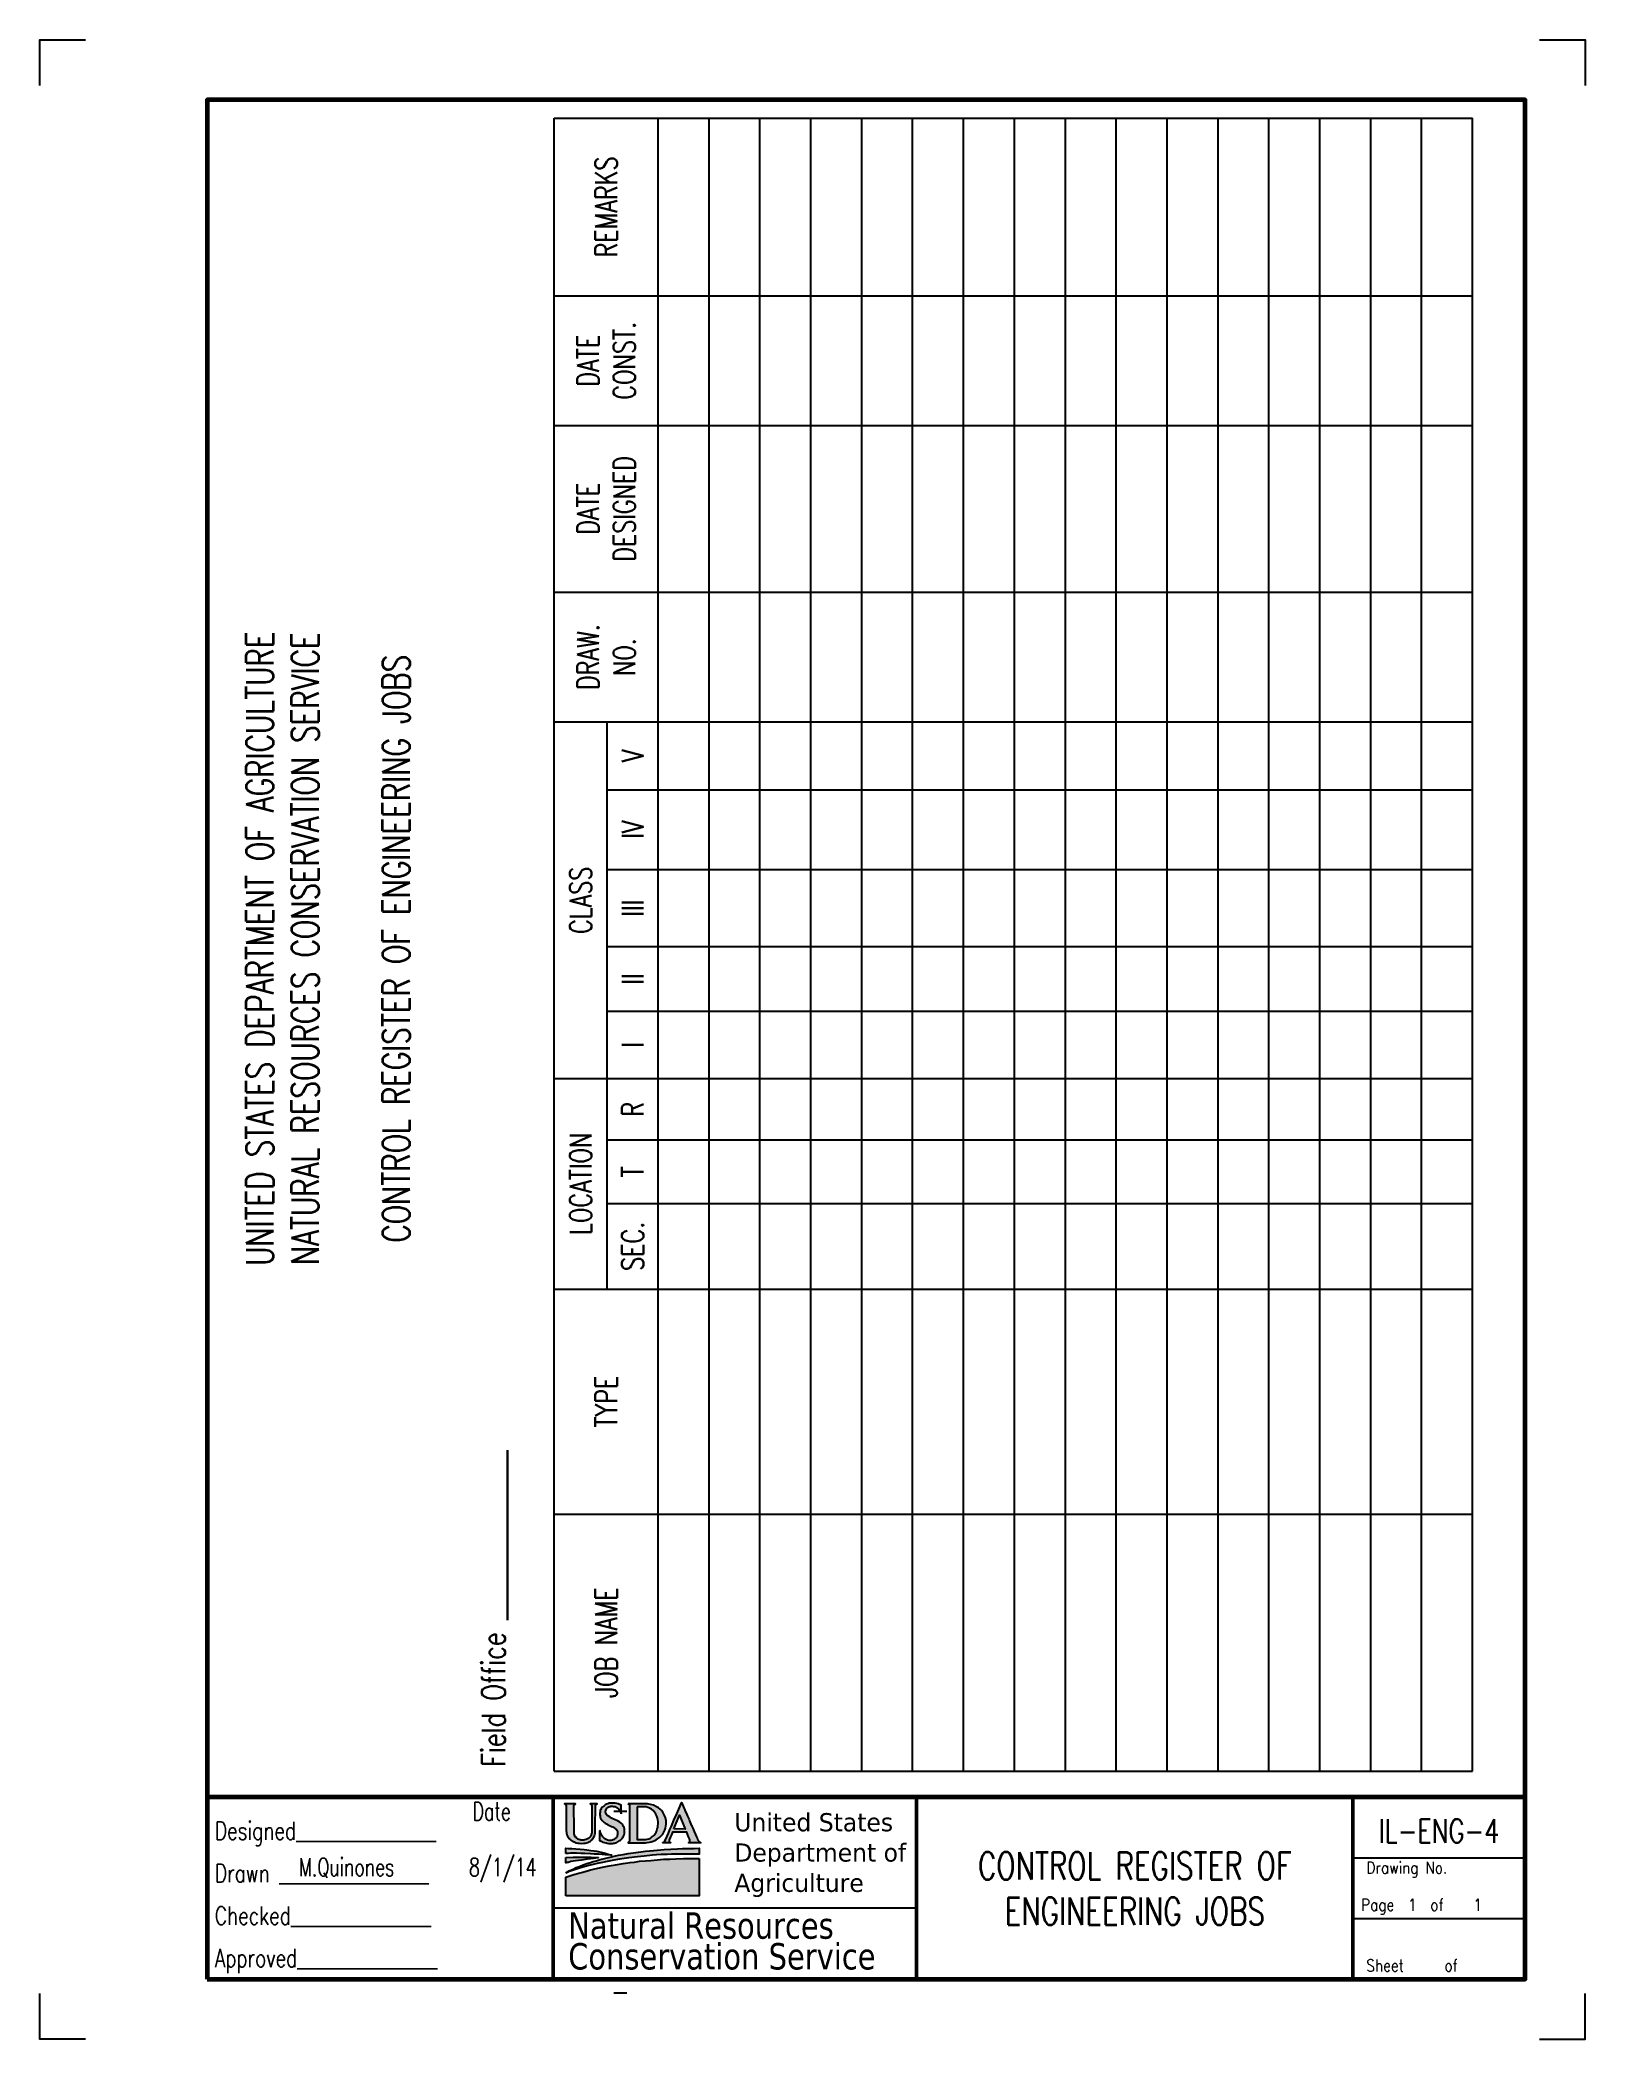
# Model space of a CAD drawing. Extents: x 0 to 8.5, y 0 to 11.
import ezdxf
from ezdxf.enums import TextEntityAlignment as Align

# ---------------------------------------------------------------- set-up
doc = ezdxf.new("R2010")
doc.units = 0
doc.header["$MEASUREMENT"] = 0
doc.layers.get('0').update_dxf_attribs({"linetype": 'CONTINUOUS', "plot": 0})
for name, color, linetype in [('BORDER', 7, 'CONTINUOUS'), ('L1table', 7, 'CONTINUOUS'), ('L5text', 7, 'CONTINUOUS')]:
    doc.layers.add(name, color=color, linetype=linetype)
doc.styles.add('simplex.shx', font='simplex.shx', dxfattribs={"width": 0.75, "height": 0.12})
doc.styles.get("Standard").update_dxf_attribs({"font": 'txt.shx', "width": 0.75, "height": 0.12})

# ---------------------------------------------------------------- blocks, each defined once
blk = doc.blocks.new('*T1')
at = {"layer": 'L1table', "color": 0, "linetype": 'ByBlock', "lineweight": -2}
for p, q in [((0, 0), (0, 9.096)), ((0, 9.096), (5.053, 9.096)), ((0.573, 0), (0.573, 9.096)), ((0.853, 0), (0.853, 9.096)), ((1.133, 0), (1.133, 9.096)), ((1.413, 0), (1.413, 9.096)), ((1.693, 0), (1.693, 9.096)), ((1.973, 0), (1.973, 9.096)), ((2.253, 0), (2.253, 9.096)), ((2.533, 0), (2.533, 9.096)), ((2.813, 0), (2.813, 9.096)), ((3.093, 0), (3.093, 9.096)), ((3.373, 0), (3.373, 9.096)), ((3.653, 0), (3.653, 9.096)), ((3.933, 0), (3.933, 9.096)), ((4.213, 0), (4.213, 9.096)), ((4.493, 0), (4.493, 9.096)), ((4.773, 0), (4.773, 9.096)), ((5.053, 0), (5.053, 9.096)), ((0, 8.119), (5.053, 8.119)), ((0, 7.404), (5.053, 7.404)), ((0, 6.487), (5.053, 6.487)), ((0, 5.774), (5.053, 5.774)), ((0.293, 2.653), (0.293, 5.774)), ((0.293, 5.4), (5.053, 5.4)), ((0.293, 4.961), (5.053, 4.961)), ((0.293, 4.537), (5.053, 4.537)), ((0.293, 4.181), (5.053, 4.181)), ((0, 3.811), (5.053, 3.811)), ((0.293, 3.474), (5.053, 3.474)), ((0.293, 3.123), (5.053, 3.123)), ((0, 2.653), (5.053, 2.653)), ((0, 1.414), (5.053, 1.414)), ((0, 0), (5.053, 0))]:
    blk.add_line(p, q, dxfattribs=at)
at = {"layer": 'L1table', "color": 0, "linetype": 'Continuous', "lineweight": 40, "char_height": 0.12, "attachment_point": 5, "rotation": 90, "style": 'simplex.shx'}
for s, insert, width in [('REMARKS', (0.287, 8.607), 0.8576), ('DATE CONST.', (0.287, 7.761), 0.59449), ('DATE DESIGNED', (0.287, 6.946), 0.79708), ('DRAW. NO.', (0.287, 6.13), 0.5936), ('V', (0.433, 5.587), 0.25315), ('lV', (0.433, 5.181), 0.31949), ('CLASS', (0.147, 4.792), 1.84294), ('lll', (0.433, 4.749), 0.30399), ('ll', (0.433, 4.359), 0.23547), ('l', (0.433, 3.996), 0.25084), ('R', (0.433, 3.642), 0.21695), ('LOCATION', (0.147, 3.232), 1.03769), ('T', (0.433, 3.298), 0.23099), ('SEC.', (0.433, 2.888), 0.34974), ('TYPE', (0.287, 2.033), 1.11898), ('JOB NAME', (0.287, 0.707), 1.2939)]:
    blk.add_mtext(s, dxfattribs=dict(at, insert=insert, width=width))

msp = doc.modelspace()

# ---------------------------------------------------------------- hatches: boundary and pattern name
at = {"layer": 'BORDER'}
h = msp.add_hatch(color=162, dxfattribs=at)
h.dxf.hatch_style = 1
h.paths.add_polyline_path([(2.937, 1.285), (2.939, 1.288), (2.942, 1.291), (2.947, 1.294), (2.947, 1.295), (2.946, 1.295), (2.945, 1.295), (2.887, 1.295), (2.886, 1.295), (2.887, 1.294), (2.89, 1.292), (2.892, 1.29), (2.894, 1.287), (2.895, 1.285), (2.895, 1.283), (2.895, 1.261), (2.895, 1.145), (2.896, 1.138), (2.897, 1.133), (2.899, 1.124), (2.903, 1.116), (2.906, 1.11), (2.91, 1.103), (2.916, 1.098), (2.921, 1.094), (2.928, 1.089), (2.935, 1.086), (2.942, 1.083), (2.95, 1.08), (2.959, 1.078), (2.969, 1.077), (2.981, 1.076), (2.992, 1.077), (3.002, 1.078), (3.009, 1.08), (3.016, 1.082), (3.022, 1.085), (3.028, 1.089), (3.033, 1.093), (3.039, 1.098), (3.042, 1.103), (3.046, 1.109), (3.05, 1.118), (3.053, 1.126), (3.054, 1.131), (3.055, 1.136), (3.055, 1.17), (3.056, 1.279), (3.056, 1.286), (3.058, 1.289), (3.06, 1.291), (3.062, 1.293), (3.065, 1.294), (3.065, 1.295), (3.064, 1.295), (3.027, 1.295), (3.027, 1.294), (3.028, 1.294), (3.03, 1.292), (3.033, 1.29), (3.035, 1.286), (3.036, 1.283), (3.036, 1.281), (3.036, 1.139), (3.036, 1.135), (3.034, 1.131), (3.033, 1.126), (3.032, 1.122), (3.03, 1.118), (3.027, 1.114), (3.025, 1.11), (3.021, 1.107), (3.018, 1.104), (3.013, 1.101), (3.008, 1.099), (3.004, 1.097), (2.998, 1.096), (2.992, 1.095), (2.986, 1.095), (2.982, 1.095), (2.976, 1.095), (2.971, 1.096), (2.965, 1.097), (2.959, 1.1), (2.955, 1.103), (2.952, 1.106), (2.948, 1.11), (2.945, 1.113), (2.943, 1.118), (2.941, 1.123), (2.939, 1.129), (2.938, 1.137), (2.938, 1.145), (2.938, 1.154)])
h.paths.add_polyline_path([(3.136, 1.221), (3.127, 1.226), (3.121, 1.23), (3.117, 1.235), (3.115, 1.239), (3.113, 1.244), (3.112, 1.249), (3.112, 1.254), (3.113, 1.258), (3.114, 1.263), (3.116, 1.267), (3.119, 1.271), (3.123, 1.274), (3.129, 1.277), (3.133, 1.279), (3.137, 1.28), (3.141, 1.281), (3.146, 1.281), (3.15, 1.281), (3.156, 1.28), (3.162, 1.279), (3.168, 1.276), (3.174, 1.273), (3.179, 1.269), (3.184, 1.264), (3.188, 1.259), (3.192, 1.253), (3.193, 1.25), (3.196, 1.245), (3.197, 1.241), (3.198, 1.24), (3.198, 1.286), (3.193, 1.289), (3.188, 1.291), (3.18, 1.294), (3.173, 1.296), (3.165, 1.297), (3.156, 1.298), (3.148, 1.298), (3.141, 1.298), (3.132, 1.297), (3.124, 1.295), (3.116, 1.292), (3.11, 1.288), (3.103, 1.284), (3.098, 1.28), (3.093, 1.275), (3.088, 1.269), (3.085, 1.263), (3.082, 1.257), (3.081, 1.249), (3.08, 1.243), (3.08, 1.234), (3.081, 1.228), (3.082, 1.222), (3.084, 1.216), (3.087, 1.209), (3.092, 1.203), (3.098, 1.197), (3.104, 1.192), (3.11, 1.188), (3.116, 1.184), (3.124, 1.179), (3.133, 1.175), (3.145, 1.17), (3.152, 1.167), (3.158, 1.163), (3.162, 1.161), (3.166, 1.158), (3.169, 1.154), (3.173, 1.15), (3.176, 1.146), (3.177, 1.141), (3.177, 1.134), (3.177, 1.13), (3.177, 1.126), (3.176, 1.121), (3.175, 1.115), (3.172, 1.11), (3.17, 1.107), (3.167, 1.104), (3.163, 1.101), (3.159, 1.098), (3.154, 1.096), (3.149, 1.094), (3.142, 1.093), (3.135, 1.093), (3.129, 1.093), (3.122, 1.095), (3.114, 1.098), (3.107, 1.102), (3.1, 1.109), (3.094, 1.115), (3.09, 1.122), (3.087, 1.128), (3.084, 1.133), (3.082, 1.138), (3.081, 1.141), (3.081, 1.144), (3.081, 1.145), (3.08, 1.145), (3.08, 1.145), (3.079, 1.144), (3.079, 1.143), (3.079, 1.092), (3.083, 1.09), (3.087, 1.088), (3.093, 1.085), (3.099, 1.083), (3.106, 1.081), (3.114, 1.079), (3.121, 1.077), (3.128, 1.076), (3.136, 1.076), (3.143, 1.076), (3.149, 1.076), (3.155, 1.077), (3.161, 1.078), (3.167, 1.08), (3.173, 1.082), (3.179, 1.085), (3.184, 1.088), (3.19, 1.092), (3.194, 1.095), (3.199, 1.1), (3.204, 1.106), (3.207, 1.111), (3.21, 1.117), (3.213, 1.123), (3.215, 1.131), (3.215, 1.137), (3.215, 1.145), (3.215, 1.154), (3.213, 1.163), (3.21, 1.17), (3.207, 1.176), (3.203, 1.182), (3.197, 1.187), (3.19, 1.193), (3.181, 1.199), (3.173, 1.203), (3.164, 1.207), (3.152, 1.212), (3.144, 1.216)])
h.paths.add_polyline_path([(3.244, 1.092), (3.244, 1.088), (3.242, 1.086), (3.24, 1.084), (3.237, 1.079), (3.32, 1.08), (3.331, 1.08), (3.341, 1.081), (3.353, 1.083), (3.363, 1.085), (3.373, 1.088), (3.382, 1.092), (3.39, 1.096), (3.398, 1.101), (3.408, 1.109), (3.416, 1.117), (3.426, 1.128), (3.432, 1.138), (3.438, 1.149), (3.441, 1.16), (3.444, 1.172), (3.445, 1.182), (3.445, 1.194), (3.445, 1.201), (3.443, 1.21), (3.441, 1.218), (3.438, 1.227), (3.433, 1.238), (3.427, 1.248), (3.419, 1.257), (3.412, 1.264), (3.402, 1.273), (3.389, 1.28), (3.375, 1.286), (3.359, 1.291), (3.343, 1.294), (3.323, 1.295), (3.294, 1.295), (3.236, 1.295), (3.236, 1.295), (3.236, 1.295), (3.239, 1.293), (3.242, 1.29), (3.243, 1.287), (3.244, 1.282)])
h.paths.add_polyline_path([(3.285, 1.278), (3.325, 1.278), (3.334, 1.277), (3.344, 1.274), (3.353, 1.271), (3.364, 1.265), (3.374, 1.257), (3.381, 1.249), (3.389, 1.238), (3.394, 1.227), (3.398, 1.216), (3.4, 1.206), (3.401, 1.196), (3.401, 1.184), (3.4, 1.173), (3.399, 1.164), (3.396, 1.156), (3.394, 1.146), (3.39, 1.139), (3.387, 1.132), (3.383, 1.127), (3.379, 1.122), (3.375, 1.118), (3.37, 1.114), (3.364, 1.11), (3.358, 1.106), (3.349, 1.102), (3.34, 1.099), (3.333, 1.098), (3.324, 1.097), (3.31, 1.097), (3.298, 1.097), (3.285, 1.097)], flags=16)
h.paths.add_polyline_path([(3.563, 1.226), (3.559, 1.235), (3.555, 1.245), (3.55, 1.254), (3.546, 1.264), (3.543, 1.272), (3.539, 1.281), (3.533, 1.295), (3.531, 1.3), (3.531, 1.3), (3.53, 1.301), (3.53, 1.3), (3.529, 1.3), (3.527, 1.296), (3.52, 1.278), (3.504, 1.24), (3.488, 1.204), (3.474, 1.172), (3.466, 1.152), (3.457, 1.133), (3.45, 1.116), (3.443, 1.1), (3.438, 1.09), (3.434, 1.085), (3.427, 1.081), (3.427, 1.08), (3.427, 1.08), (3.427, 1.08), (3.468, 1.08), (3.469, 1.08), (3.469, 1.08), (3.469, 1.081), (3.468, 1.081), (3.467, 1.082), (3.463, 1.084), (3.461, 1.088), (3.462, 1.093), (3.464, 1.1), (3.469, 1.113), (3.474, 1.124), (3.478, 1.133), (3.48, 1.138), (3.558, 1.138), (3.562, 1.128), (3.568, 1.113), (3.573, 1.102), (3.575, 1.096), (3.576, 1.092), (3.576, 1.089), (3.575, 1.086), (3.573, 1.083), (3.569, 1.081), (3.568, 1.08), (3.569, 1.079), (3.609, 1.08), (3.634, 1.079), (3.635, 1.08), (3.635, 1.08), (3.635, 1.08), (3.634, 1.081), (3.632, 1.082), (3.629, 1.083), (3.626, 1.086), (3.623, 1.09), (3.62, 1.095), (3.617, 1.101), (3.612, 1.112), (3.606, 1.126), (3.599, 1.142), (3.595, 1.151), (3.592, 1.16), (3.587, 1.171), (3.584, 1.177), (3.581, 1.183), (3.574, 1.2), (3.571, 1.208), (3.566, 1.219)])
h.paths.add_polyline_path([(3.55, 1.155), (3.487, 1.156), (3.518, 1.232)], flags=16)
h = msp.add_hatch(color=170, dxfattribs=at)
h.dxf.hatch_style = 1
h.paths.add_polyline_path([(2.937, 1.285), (2.939, 1.288), (2.942, 1.291), (2.947, 1.294), (2.947, 1.295), (2.946, 1.295), (2.945, 1.295), (2.887, 1.295), (2.886, 1.295), (2.887, 1.294), (2.89, 1.292), (2.892, 1.29), (2.894, 1.287), (2.895, 1.285), (2.895, 1.283), (2.895, 1.261), (2.895, 1.145), (2.896, 1.138), (2.897, 1.133), (2.899, 1.124), (2.903, 1.116), (2.906, 1.11), (2.91, 1.103), (2.916, 1.098), (2.921, 1.094), (2.928, 1.089), (2.935, 1.086), (2.942, 1.083), (2.95, 1.08), (2.959, 1.078), (2.969, 1.077), (2.981, 1.076), (2.992, 1.077), (3.002, 1.078), (3.009, 1.08), (3.016, 1.082), (3.022, 1.085), (3.028, 1.089), (3.033, 1.093), (3.039, 1.098), (3.042, 1.103), (3.046, 1.109), (3.05, 1.118), (3.053, 1.126), (3.054, 1.131), (3.055, 1.136), (3.055, 1.17), (3.056, 1.279), (3.056, 1.286), (3.058, 1.289), (3.06, 1.291), (3.062, 1.293), (3.065, 1.294), (3.065, 1.295), (3.064, 1.295), (3.027, 1.295), (3.027, 1.294), (3.028, 1.294), (3.03, 1.292), (3.033, 1.29), (3.035, 1.286), (3.036, 1.283), (3.036, 1.281), (3.036, 1.139), (3.036, 1.135), (3.034, 1.131), (3.033, 1.126), (3.032, 1.122), (3.03, 1.118), (3.027, 1.114), (3.025, 1.11), (3.021, 1.107), (3.018, 1.104), (3.013, 1.101), (3.008, 1.099), (3.004, 1.097), (2.998, 1.096), (2.992, 1.095), (2.986, 1.095), (2.982, 1.095), (2.976, 1.095), (2.971, 1.096), (2.965, 1.097), (2.959, 1.1), (2.955, 1.103), (2.952, 1.106), (2.948, 1.11), (2.945, 1.113), (2.943, 1.118), (2.941, 1.123), (2.939, 1.129), (2.938, 1.137), (2.938, 1.145), (2.938, 1.154)], flags=16)
h.paths.add_polyline_path([(2.938, 1.154), (2.937, 1.284), (2.938, 1.286), (2.939, 1.288), (2.941, 1.29), (2.943, 1.291), (2.945, 1.293), (2.946, 1.293), (2.947, 1.294), (2.947, 1.295), (2.946, 1.295), (2.945, 1.295), (2.887, 1.295), (2.886, 1.295), (2.887, 1.294), (2.888, 1.293), (2.89, 1.291), (2.891, 1.291), (2.892, 1.29), (2.894, 1.287), (2.895, 1.285), (2.895, 1.283), (2.895, 1.261), (2.895, 1.145), (2.896, 1.138), (2.897, 1.133), (2.899, 1.124), (2.903, 1.116), (2.906, 1.11), (2.91, 1.103), (2.916, 1.098), (2.921, 1.094), (2.928, 1.089), (2.935, 1.086), (2.942, 1.083), (2.95, 1.08), (2.959, 1.078), (2.969, 1.077), (2.981, 1.076), (2.992, 1.077), (3.002, 1.078), (3.009, 1.08), (3.016, 1.082), (3.022, 1.085), (3.028, 1.089), (3.033, 1.093), (3.039, 1.098), (3.042, 1.103), (3.046, 1.109), (3.05, 1.118), (3.053, 1.126), (3.054, 1.131), (3.055, 1.136), (3.055, 1.17), (3.056, 1.279), (3.056, 1.284), (3.057, 1.287), (3.058, 1.289), (3.06, 1.291), (3.062, 1.293), (3.065, 1.294), (3.065, 1.295), (3.064, 1.295), (3.027, 1.295), (3.027, 1.294), (3.028, 1.294), (3.03, 1.292), (3.032, 1.29), (3.034, 1.289), (3.035, 1.286), (3.036, 1.283), (3.036, 1.281), (3.036, 1.141), (3.036, 1.139), (3.036, 1.135), (3.034, 1.131), (3.033, 1.126), (3.032, 1.122), (3.03, 1.118), (3.027, 1.114), (3.025, 1.11), (3.021, 1.107), (3.018, 1.104), (3.013, 1.101), (3.008, 1.099), (3.004, 1.097), (2.998, 1.096), (2.992, 1.095), (2.986, 1.095), (2.982, 1.095), (2.976, 1.095), (2.971, 1.096), (2.965, 1.097), (2.959, 1.1), (2.955, 1.103), (2.952, 1.106), (2.948, 1.11), (2.945, 1.113), (2.943, 1.118), (2.941, 1.123), (2.939, 1.129), (2.938, 1.137), (2.938, 1.145)])
h = msp.add_hatch(color=106, dxfattribs=at)
h.dxf.hatch_style = 1
h.paths.add_polyline_path([(3.299, 0.978), (3.271, 0.974), (3.246, 0.971), (3.208, 0.965), (3.167, 0.959), (3.132, 0.953), (3.095, 0.946), (3.069, 0.94), (3.046, 0.935), (3.024, 0.929), (3.004, 0.924), (2.986, 0.919), (2.965, 0.913), (2.937, 0.905), (2.893, 0.89), (2.893, 0.788), (3.626, 0.788), (3.626, 0.821), (3.626, 0.879), (3.626, 0.936), (3.626, 0.994), (3.599, 0.994), (3.571, 0.994), (3.541, 0.993), (3.499, 0.992), (3.466, 0.99), (3.431, 0.989), (3.397, 0.986), (3.36, 0.983), (3.332, 0.981)])
h.paths.add_polyline_path([(3.451, 1.016), (3.474, 1.017), (3.498, 1.018), (3.525, 1.018), (3.566, 1.018), (3.597, 1.018), (3.626, 1.018), (3.626, 1.05), (3.599, 1.049), (3.565, 1.049), (3.535, 1.048), (3.508, 1.047), (3.47, 1.045), (3.434, 1.043), (3.395, 1.04), (3.355, 1.036), (3.332, 1.034), (3.292, 1.029), (3.236, 1.02), (3.209, 1.016), (3.182, 1.011), (3.159, 1.006), (3.136, 1.001), (3.106, 0.994), (3.082, 0.987), (3.06, 0.981), (3.044, 0.976), (3.028, 0.972), (3.009, 0.965), (2.988, 0.958), (2.968, 0.95), (2.95, 0.943), (2.933, 0.935), (2.912, 0.925), (2.893, 0.915), (2.893, 0.915), (2.894, 0.915), (2.9, 0.917), (2.909, 0.921), (2.924, 0.926), (2.946, 0.933), (2.969, 0.94), (2.993, 0.947), (3.019, 0.954), (3.043, 0.96), (3.065, 0.965), (3.094, 0.972), (3.121, 0.977), (3.157, 0.984), (3.188, 0.989), (3.214, 0.993), (3.24, 0.997), (3.287, 1.003), (3.323, 1.007), (3.37, 1.012), (3.392, 1.013), (3.418, 1.015)])
h.paths.add_polyline_path([(2.893, 0.999), (2.893, 0.969), (2.899, 0.971), (2.909, 0.974), (2.921, 0.976), (2.947, 0.981), (2.98, 0.985), (3.012, 0.989), (3.045, 0.994), (3.07, 0.997), (3.071, 0.997), (3.071, 0.997), (3.07, 0.998), (3.068, 0.998), (3.06, 0.998), (3.048, 0.999), (3.032, 1), (3.006, 1), (2.972, 1.001), (2.934, 1)], flags=17)
h.paths.add_polyline_path([(2.926, 1.048), (2.905, 1.049), (2.893, 1.05), (2.893, 1.02), (2.907, 1.021), (2.918, 1.022), (2.932, 1.022), (2.952, 1.022), (2.976, 1.021), (2.998, 1.021), (3.029, 1.019), (3.048, 1.018), (3.073, 1.017), (3.093, 1.016), (3.11, 1.014), (3.13, 1.013), (3.144, 1.012), (3.145, 1.012), (3.145, 1.012), (3.144, 1.013), (3.139, 1.014), (3.131, 1.016), (3.121, 1.019), (3.109, 1.023), (3.095, 1.027), (3.064, 1.033), (3.048, 1.035), (3.03, 1.038), (3.009, 1.041), (2.993, 1.043), (2.972, 1.045), (2.948, 1.047)])

# ---------------------------------------------------------------- linework, layer by layer
at = {"color": 2}
for points in [[(0, 10.75), (0, 11), (0.25, 11)], [(8.25, 11), (8.5, 11), (8.5, 10.75)], [(0.25, 0), (0, 0), (0, 0.25)], [(8.25, 0), (8.5, 0), (8.5, 0.25)]]:
    msp.add_lwpolyline(points, dxfattribs=at)
at = {"layer": 'BORDER', "color": 3, "linetype": 'Continuous', "lineweight": 50}
msp.add_line((7.223, 1.33), (7.223, 0.33), dxfattribs=at)
at = {"layer": 'BORDER', "color": 5}
for p, q in [((3.157, 1.254), (3.228, 1.254)), ((3.157, 0.254), (3.228, 0.254))]:
    msp.add_line(p, q, dxfattribs=at)
at = {"layer": 'BORDER', "color": 7, "linetype": 'Continuous'}
for p, q in [((7.223, 0.997), (8.17, 0.997)), ((7.223, 0.663), (8.17, 0.663))]:
    msp.add_line(p, q, dxfattribs=at)
at = {"layer": 'BORDER'}
msp.add_line((4.823, 0.72), (2.823, 0.72), dxfattribs=at)
at = {"layer": 'BORDER', "color": 3, "linetype": 'Continuous', "lineweight": 60}
for points in [[(0.92, 0.33), (8.17, 0.33), (8.17, 10.67), (0.92, 10.67)], [(0.92, 0.33), (8.17, 0.33), (8.17, 1.33), (0.92, 1.33)]]:
    msp.add_lwpolyline(points, close=True, dxfattribs=at)
at = {"layer": 'BORDER', "color": 3, "linetype": 'Continuous', "lineweight": 50}
msp.add_lwpolyline([(2.823, 1.33), (4.823, 1.33), (4.823, 0.33), (2.823, 0.33)], close=True, dxfattribs=at)
at = {"layer": 'BORDER', "color": 5}
for points in [[(2.89, 1.291), (2.891, 1.291), (2.892, 1.29), (2.894, 1.287), (2.895, 1.285), (2.895, 1.283), (2.895, 1.261), (2.895, 1.145), (2.896, 1.138), (2.897, 1.133), (2.899, 1.124), (2.903, 1.116), (2.906, 1.11), (2.91, 1.103), (2.916, 1.098), (2.921, 1.094), (2.928, 1.089), (2.935, 1.086), (2.942, 1.083), (2.95, 1.08), (2.959, 1.078), (2.969, 1.077), (2.981, 1.076), (2.992, 1.077), (3.002, 1.078), (3.009, 1.08), (3.016, 1.082), (3.022, 1.085), (3.028, 1.089), (3.033, 1.093), (3.039, 1.098), (3.042, 1.103), (3.046, 1.109), (3.05, 1.118), (3.053, 1.126), (3.054, 1.131), (3.055, 1.136), (3.055, 1.17), (3.056, 1.279), (3.056, 1.284), (3.057, 1.287), (3.058, 1.289), (3.06, 1.291), (3.062, 1.293), (3.065, 1.294), (3.065, 1.295), (3.064, 1.295), (3.027, 1.295), (3.027, 1.294), (3.028, 1.294), (3.03, 1.292), (3.032, 1.29), (3.034, 1.289), (3.035, 1.286), (3.036, 1.283), (3.036, 1.281), (3.036, 1.141), (3.036, 1.139), (3.036, 1.135), (3.034, 1.131), (3.033, 1.126), (3.032, 1.122), (3.03, 1.118), (3.027, 1.114), (3.025, 1.11), (3.021, 1.107), (3.018, 1.104), (3.013, 1.101), (3.008, 1.099), (3.004, 1.097), (2.998, 1.096), (2.992, 1.095), (2.986, 1.095), (2.982, 1.095), (2.976, 1.095), (2.971, 1.096), (2.965, 1.097), (2.959, 1.1), (2.955, 1.103), (2.952, 1.106), (2.948, 1.11), (2.945, 1.113), (2.943, 1.118), (2.941, 1.123), (2.939, 1.129), (2.938, 1.137), (2.938, 1.145), (2.938, 1.154), (2.937, 1.284), (2.938, 1.286), (2.939, 1.288), (2.941, 1.29), (2.943, 1.291), (2.945, 1.293), (2.946, 1.293), (2.947, 1.294), (2.947, 1.295), (2.946, 1.295), (2.945, 1.295), (2.887, 1.295), (2.886, 1.295), (2.887, 1.294), (2.888, 1.293), (2.89, 1.291)], [(3.198, 1.24), (3.198, 1.286), (3.193, 1.289), (3.188, 1.291), (3.18, 1.294), (3.173, 1.296), (3.165, 1.297), (3.156, 1.298), (3.148, 1.298), (3.141, 1.298), (3.132, 1.297), (3.124, 1.295), (3.116, 1.292), (3.11, 1.288), (3.103, 1.284), (3.098, 1.28), (3.093, 1.275), (3.088, 1.269), (3.085, 1.263), (3.082, 1.257), (3.081, 1.249), (3.08, 1.243), (3.08, 1.234), (3.081, 1.228), (3.082, 1.222), (3.084, 1.216), (3.087, 1.209), (3.092, 1.203), (3.098, 1.197), (3.104, 1.192), (3.11, 1.188), (3.116, 1.184), (3.124, 1.179), (3.133, 1.175), (3.145, 1.17), (3.152, 1.167), (3.158, 1.163), (3.162, 1.161), (3.166, 1.158), (3.169, 1.154), (3.173, 1.15), (3.176, 1.146), (3.177, 1.141), (3.177, 1.134), (3.177, 1.13), (3.177, 1.126), (3.176, 1.121), (3.175, 1.115), (3.172, 1.11), (3.17, 1.107), (3.167, 1.104), (3.163, 1.101), (3.159, 1.098), (3.154, 1.096), (3.149, 1.094), (3.142, 1.093), (3.135, 1.093), (3.129, 1.093), (3.122, 1.095), (3.114, 1.098), (3.107, 1.102), (3.1, 1.109), (3.094, 1.115), (3.09, 1.122), (3.087, 1.128), (3.084, 1.133), (3.082, 1.138), (3.081, 1.141), (3.081, 1.144), (3.081, 1.145), (3.08, 1.145), (3.08, 1.145), (3.079, 1.144), (3.079, 1.143), (3.079, 1.092), (3.083, 1.09), (3.087, 1.088), (3.093, 1.085), (3.099, 1.083), (3.106, 1.081), (3.114, 1.079), (3.121, 1.077), (3.128, 1.076), (3.136, 1.076), (3.143, 1.076), (3.149, 1.076), (3.155, 1.077), (3.161, 1.078), (3.167, 1.08), (3.173, 1.082), (3.179, 1.085), (3.184, 1.088), (3.19, 1.092), (3.194, 1.095), (3.199, 1.1), (3.204, 1.106), (3.207, 1.111), (3.21, 1.117), (3.213, 1.123), (3.215, 1.131), (3.215, 1.137), (3.215, 1.145), (3.215, 1.154), (3.213, 1.163), (3.21, 1.17), (3.207, 1.176), (3.203, 1.182), (3.197, 1.187), (3.19, 1.193), (3.181, 1.199), (3.173, 1.203), (3.164, 1.207), (3.152, 1.212), (3.144, 1.216), (3.136, 1.221), (3.127, 1.226), (3.121, 1.23), (3.117, 1.235), (3.115, 1.239), (3.113, 1.244), (3.112, 1.249), (3.112, 1.254), (3.113, 1.258), (3.114, 1.263), (3.116, 1.267), (3.119, 1.271), (3.123, 1.274), (3.129, 1.277), (3.133, 1.279), (3.137, 1.28), (3.141, 1.281), (3.146, 1.281), (3.15, 1.281), (3.156, 1.28), (3.162, 1.279), (3.168, 1.276), (3.174, 1.273), (3.179, 1.269), (3.184, 1.264), (3.188, 1.259), (3.192, 1.253), (3.193, 1.25), (3.196, 1.245), (3.197, 1.241), (3.198, 1.24)], [(3.236, 1.295), (3.239, 1.293), (3.242, 1.29), (3.243, 1.287), (3.244, 1.282), (3.244, 1.092), (3.244, 1.088), (3.242, 1.086), (3.24, 1.084), (3.238, 1.081), (3.236, 1.081), (3.236, 1.079), (3.32, 1.08), (3.331, 1.08), (3.341, 1.081), (3.353, 1.083), (3.363, 1.085), (3.373, 1.088), (3.382, 1.092), (3.39, 1.096), (3.398, 1.101), (3.408, 1.109), (3.416, 1.117), (3.426, 1.128), (3.432, 1.138), (3.438, 1.149), (3.441, 1.16), (3.444, 1.172), (3.445, 1.182), (3.445, 1.194), (3.445, 1.201), (3.443, 1.21), (3.441, 1.218), (3.438, 1.227), (3.433, 1.238), (3.427, 1.248), (3.419, 1.257), (3.412, 1.264), (3.402, 1.273), (3.389, 1.28), (3.375, 1.286), (3.359, 1.291), (3.343, 1.294), (3.323, 1.295), (3.294, 1.295), (3.236, 1.295), (3.236, 1.295), (3.236, 1.295)], [(3.285, 1.278), (3.285, 1.097), (3.298, 1.097), (3.31, 1.097), (3.324, 1.097), (3.333, 1.098), (3.34, 1.099), (3.349, 1.102), (3.358, 1.106), (3.364, 1.11), (3.37, 1.114), (3.375, 1.118), (3.379, 1.122), (3.383, 1.127), (3.387, 1.132), (3.39, 1.139), (3.394, 1.146), (3.396, 1.156), (3.399, 1.164), (3.4, 1.173), (3.401, 1.184), (3.401, 1.196), (3.4, 1.206), (3.398, 1.216), (3.394, 1.227), (3.389, 1.238), (3.381, 1.249), (3.374, 1.257), (3.364, 1.265), (3.353, 1.271), (3.344, 1.274), (3.334, 1.277), (3.325, 1.278), (3.285, 1.278)], [(3.427, 1.081), (3.434, 1.085), (3.438, 1.09), (3.443, 1.1), (3.45, 1.116), (3.457, 1.133), (3.466, 1.152), (3.474, 1.172), (3.488, 1.204), (3.504, 1.24), (3.52, 1.278), (3.527, 1.296), (3.529, 1.3), (3.53, 1.3), (3.53, 1.301), (3.531, 1.3), (3.531, 1.3), (3.533, 1.295), (3.539, 1.281), (3.543, 1.272), (3.546, 1.264), (3.55, 1.254), (3.555, 1.245), (3.559, 1.235), (3.563, 1.226), (3.566, 1.219), (3.571, 1.208), (3.574, 1.2), (3.581, 1.183), (3.584, 1.177), (3.587, 1.171), (3.592, 1.16), (3.595, 1.151), (3.599, 1.142), (3.606, 1.126), (3.612, 1.112), (3.617, 1.101), (3.62, 1.095), (3.623, 1.09), (3.626, 1.086), (3.629, 1.083), (3.632, 1.082), (3.634, 1.081), (3.635, 1.08), (3.635, 1.08), (3.635, 1.08), (3.634, 1.079), (3.609, 1.08), (3.569, 1.079), (3.568, 1.08), (3.569, 1.081), (3.572, 1.082), (3.574, 1.084), (3.575, 1.086), (3.576, 1.089), (3.576, 1.092), (3.575, 1.096), (3.573, 1.102), (3.568, 1.113), (3.562, 1.128), (3.558, 1.138), (3.48, 1.138), (3.478, 1.133), (3.474, 1.124), (3.469, 1.113), (3.464, 1.1), (3.462, 1.094), (3.462, 1.091), (3.462, 1.089), (3.462, 1.087), (3.463, 1.085), (3.464, 1.083), (3.466, 1.082), (3.468, 1.081), (3.468, 1.081), (3.469, 1.081), (3.469, 1.08), (3.469, 1.08), (3.468, 1.08), (3.427, 1.08), (3.427, 1.08), (3.427, 1.08), (3.427, 1.081)]]:
    msp.add_lwpolyline(points, dxfattribs=at)
msp.add_lwpolyline([(3.487, 1.156), (3.518, 1.232), (3.55, 1.155)], close=True, dxfattribs=at)
at = {"layer": 'BORDER', "color": 3}
for points in [[(2.893, 0.915), (2.912, 0.925), (2.933, 0.935), (2.95, 0.943), (2.968, 0.95), (2.988, 0.958), (3.009, 0.965), (3.028, 0.972), (3.044, 0.976), (3.06, 0.981), (3.082, 0.987), (3.106, 0.994), (3.136, 1.001), (3.159, 1.006), (3.182, 1.011), (3.209, 1.016), (3.236, 1.02), (3.292, 1.029), (3.332, 1.034), (3.355, 1.036), (3.395, 1.04), (3.434, 1.043), (3.47, 1.045), (3.508, 1.047), (3.535, 1.048), (3.565, 1.049), (3.599, 1.049), (3.626, 1.05), (3.626, 1.018), (3.597, 1.018), (3.566, 1.018), (3.525, 1.018), (3.498, 1.018), (3.474, 1.017), (3.451, 1.016), (3.418, 1.015), (3.392, 1.013), (3.37, 1.012), (3.323, 1.007), (3.287, 1.003), (3.24, 0.997), (3.214, 0.993), (3.188, 0.989), (3.157, 0.984), (3.121, 0.977), (3.094, 0.972), (3.065, 0.965), (3.043, 0.96), (3.019, 0.954), (2.993, 0.947), (2.969, 0.94), (2.946, 0.933), (2.924, 0.926), (2.909, 0.921), (2.9, 0.917), (2.894, 0.915), (2.893, 0.915)], [(2.893, 1.02), (2.893, 1.05), (2.905, 1.049), (2.926, 1.048), (2.948, 1.047), (2.972, 1.045), (2.993, 1.043), (3.009, 1.041), (3.03, 1.038), (3.048, 1.035), (3.064, 1.033), (3.095, 1.027), (3.109, 1.023), (3.121, 1.019), (3.131, 1.016), (3.139, 1.014), (3.144, 1.013), (3.145, 1.012), (3.145, 1.012), (3.144, 1.012), (3.13, 1.013), (3.11, 1.014), (3.093, 1.016), (3.073, 1.017), (3.048, 1.018), (3.029, 1.019), (2.998, 1.021), (2.976, 1.021), (2.952, 1.022), (2.932, 1.022), (2.918, 1.022), (2.907, 1.021)]]:
    msp.add_lwpolyline(points, close=True, dxfattribs=at)
for points in [[(2.893, 0.999), (2.934, 1), (2.972, 1.001), (3.006, 1), (3.032, 1), (3.048, 0.999), (3.06, 0.998), (3.068, 0.998), (3.07, 0.998), (3.071, 0.997), (3.071, 0.997), (3.071, 0.997), (3.07, 0.997), (3.045, 0.994), (3.012, 0.989), (2.98, 0.985), (2.947, 0.981), (2.921, 0.976), (2.911, 0.974), (2.905, 0.972), (2.899, 0.971), (2.895, 0.97), (2.893, 0.969), (2.893, 0.999)], [(2.893, 0.788), (2.893, 0.89), (2.937, 0.905), (2.965, 0.913), (2.986, 0.919), (3.004, 0.924), (3.024, 0.929), (3.046, 0.935), (3.069, 0.94), (3.095, 0.946), (3.132, 0.953), (3.167, 0.959), (3.208, 0.965), (3.246, 0.971), (3.271, 0.974), (3.299, 0.978), (3.332, 0.981), (3.36, 0.983), (3.397, 0.986), (3.431, 0.989), (3.466, 0.99), (3.499, 0.992), (3.541, 0.993), (3.571, 0.994), (3.599, 0.994), (3.626, 0.994)], [(3.626, 0.994), (3.626, 0.936), (3.626, 0.879), (3.626, 0.821), (3.626, 0.788), (2.893, 0.788)]]:
    msp.add_lwpolyline(points, dxfattribs=at)

# ---------------------------------------------------------------- block references
msp.add_blockref('*T1', (2.828, 1.474))

# ---------------------------------------------------------------- texts
at = {"layer": 'BORDER', "color": 7, "style": 'simplex.shx'}
for s, height, width, p in [('Date', 0.1, 0.7, (2.38, 1.203)), ('M.Quinones', 0.1, 0.7, (1.424, 0.896)), ('Drawing No.', 0.065, 0.85, (7.297, 0.91)), ('Page  1  of   1', 0.065, 0.85, (7.268, 0.706)), ('Sheet     of   ', 0.065, 0.85, (7.297, 0.372))]:
    msp.add_text(s, height=height, dxfattribs=dict(at, width=width)).set_placement(p)
at = {"layer": 'BORDER', "color": 7, "style": 'simplex.shx', "width": 0.7}
msp.add_text('8/1/14', height=0.1, dxfattribs=at).set_placement((2.546, 0.896), align=Align.CENTER)
at = {"layer": 'BORDER', "insert": (3.82, 1.243), "char_height": 0.1, "attachment_point": 1}
msp.add_mtext_dynamic_manual_height_columns('{\\fVerdana|b0|i0|c0|p34;\\W0.94;United States\\PDepartment of\\PAgriculture}', width=1.58841, gutter_width=0.725, heights=[0], dxfattribs=at)
at = {"layer": 'BORDER', "color": 7, "linetype": 'Continuous', "insert": (0.962, 1.196), "char_height": 0.1, "width": 1.8118, "attachment_point": 1, "line_spacing_factor": 1.4, "style": 'simplex.shx'}
msp.add_mtext('Designed_______________\\PDrawn ________________\\PChecked_______________ \\PApproved_______________', dxfattribs=at)
at = {"layer": 'BORDER', "insert": (2.906, 0.697), "char_height": 0.145, "attachment_point": 1, "line_spacing_factor": 0.7}
msp.add_mtext_dynamic_manual_height_columns('{\\fVerdana|b0|i0|c0|p34;\\W0.8;Natural Resources\\PConservation Service}', width=1.86538, gutter_width=0.725, heights=[0], dxfattribs=at)
at = {"layer": 'L5text', "color": 7, "lineweight": 35, "style": 'simplex.shx', "width": 0.75}
msp.add_text('Field Office ______________', height=0.13, rotation=90, dxfattribs=at).set_placement((2.56, 1.498))
at = {"layer": 'L5text', "color": 7, "linetype": 'Continuous', "lineweight": 40, "insert": (1.134, 6), "char_height": 0.15, "width": 4.14071, "attachment_point": 2, "rotation": 90, "style": 'simplex.shx'}
msp.add_mtext('UNITED STATES DEPARTMENT OF AGRICULTURE\\PNATURAL RESOURCES CONSERVATION SERVICE\\P\\PCONTROL REGISTER OF ENGINEERING JOBS', dxfattribs=at)
at = {"layer": 'L5text', "color": 7, "linetype": 'Continuous', "lineweight": 40, "attachment_point": 8, "style": 'simplex.shx'}
for s, insert, char_height, width in [('IL-ENG-4', (7.697, 1.08), 0.13, 0.8148), ('CONTROL REGISTER OF\\PENGINEERING JOBS', (6.023, 0.628), 0.15, 1.95588)]:
    msp.add_mtext(s, dxfattribs=dict(at, insert=insert, char_height=char_height, width=width))

doc.saveas('drawing.dxf')
